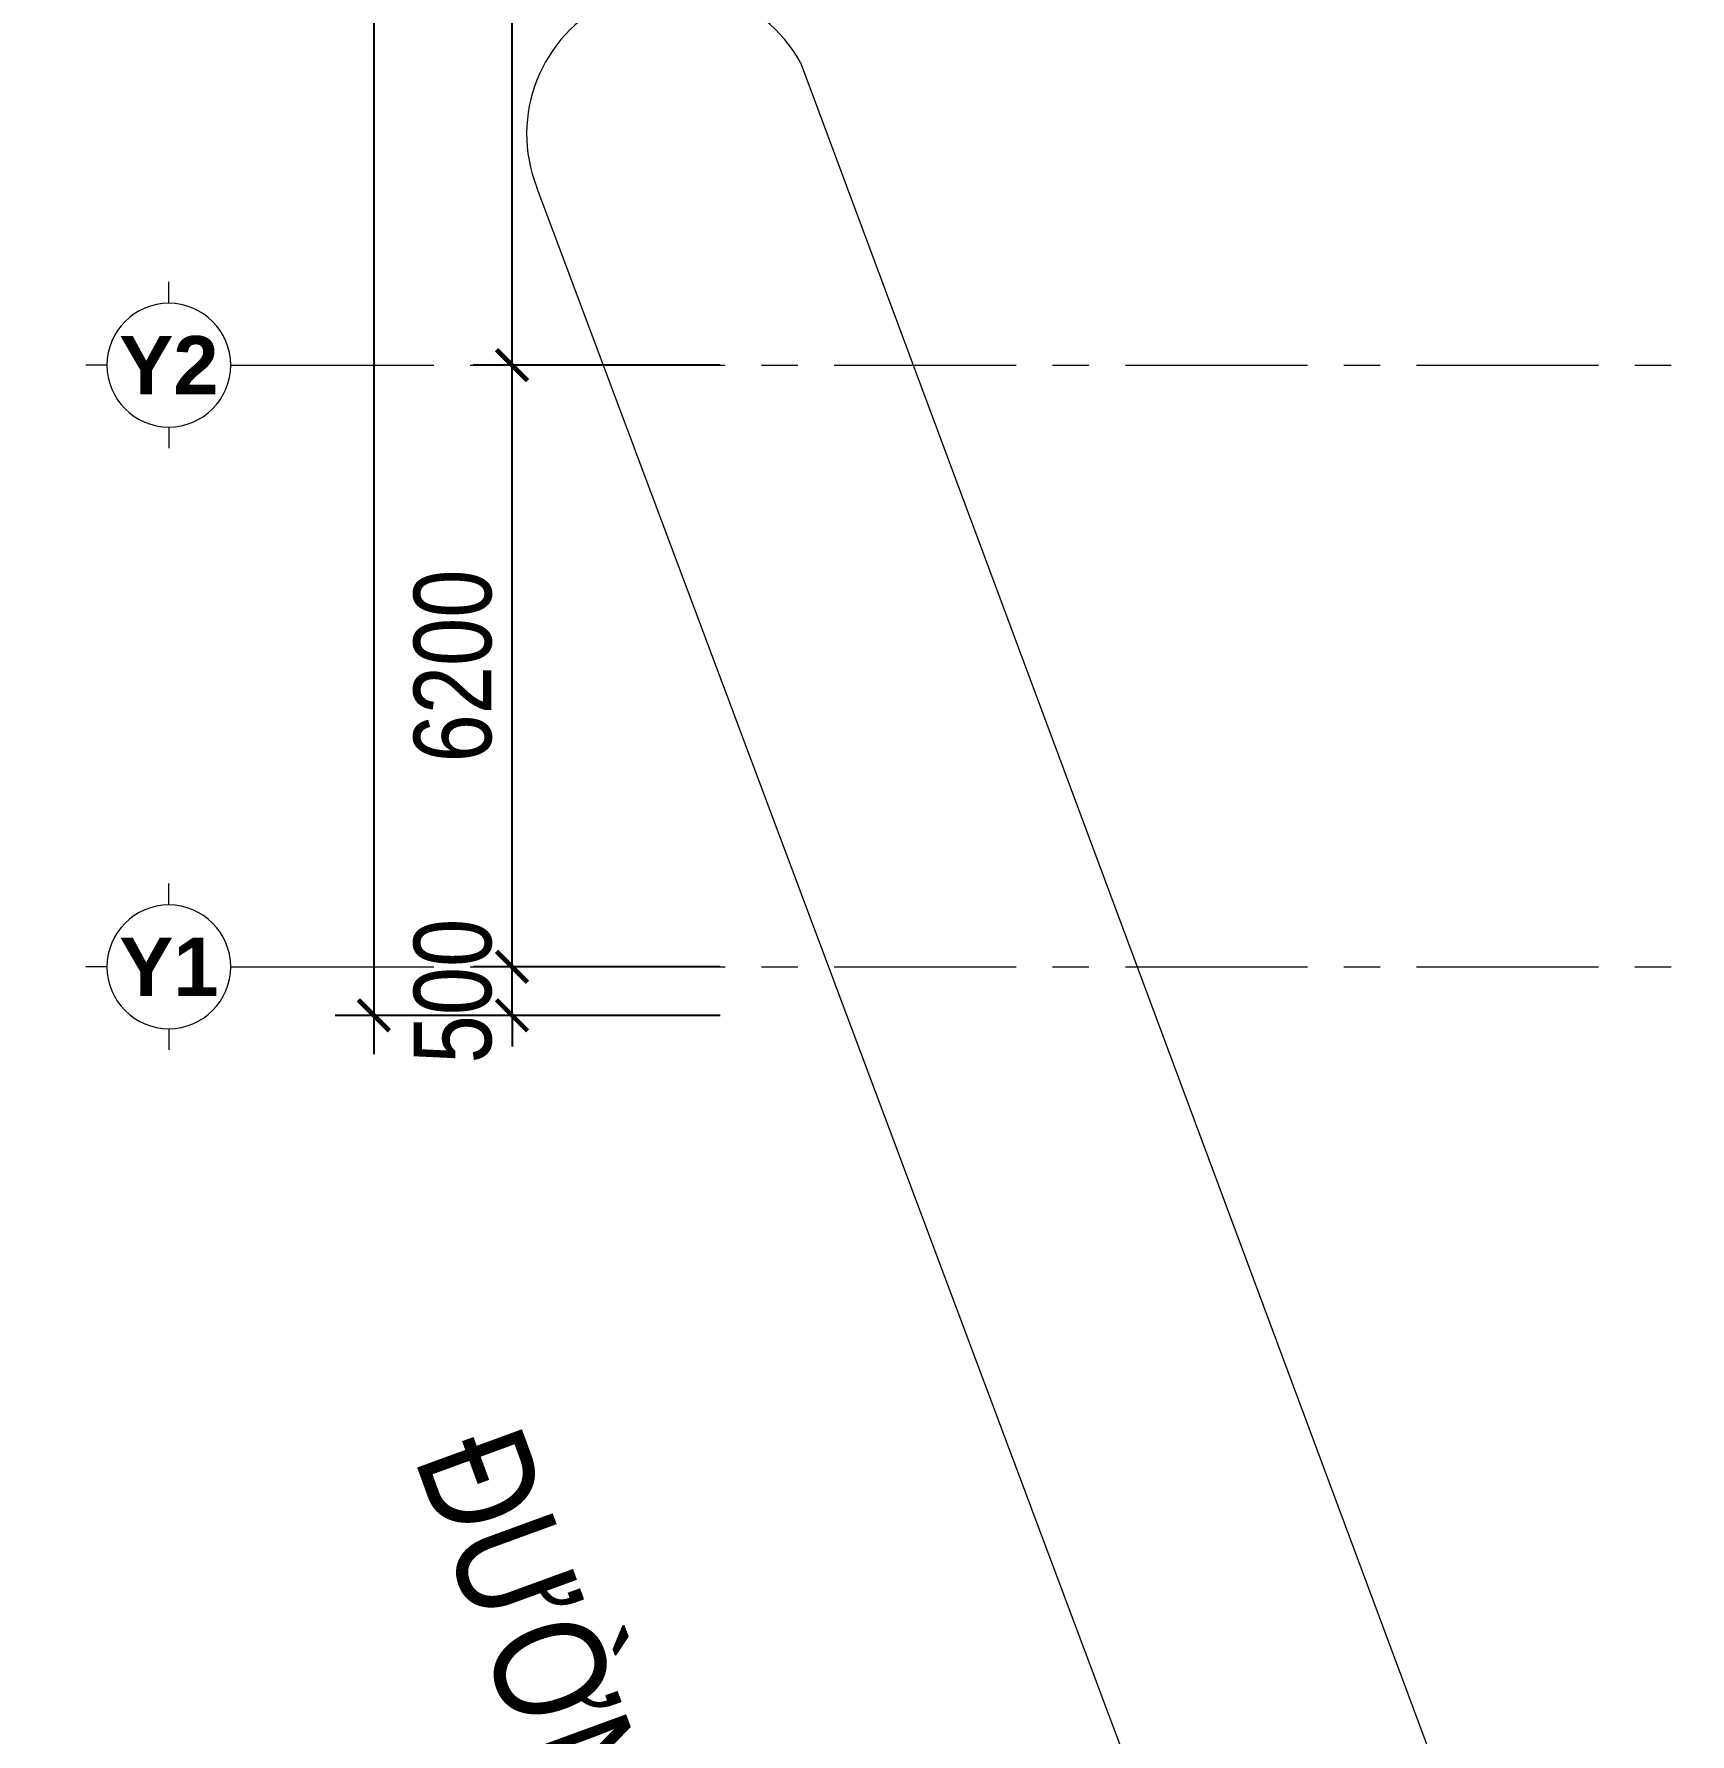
# Model space of a CAD drawing. Header units: millimetres. Extents: x -346728 to 1320345, y -537202 to -385966.
# Drawn here: x 338846 to 355910, y -492848 to -475329 of the extents above; entities that cross this region are included whole.
import ezdxf
from ezdxf.enums import TextEntityAlignment as Align
from ezdxf.xclip import XClip

# ---------------------------------------------------------------- set-up
doc = ezdxf.new("R2010")
doc.units = ezdxf.units.MM
doc.header["$LTSCALE"] = 100
doc.header["$XCLIPFRAME"] = 2
doc.linetypes.add('X1326_GLB$0$CENTER', pattern=[2, 1.25, -0.25, 0.25, -0.25])
for name, color, linetype, lineweight in [('0 T TEXT', 7, 'Continuous', 13), ('LINE', 7, 'Continuous', 13), ('X1326_GLB$0$A-tim', 8, 'X1326_GLB$0$CENTER', 9), ('X1326_GLB$0$Xref-Plan Grid$0$A-kich thuoc', 251, 'Continuous', 13), ('X1326_GLB$0$Xref-Plan Grid$0$A-ky hieu', 7, 'Continuous', 13)]:
    doc.layers.add(name, color=color, linetype=linetype, lineweight=lineweight)
doc.styles.add('TOAN - FONT ARIAL', font='Arial_1.ttf', dxfattribs={"width": 0.8})
doc.styles.add('X1326_GLB$0$Xref-Plan Grid$0$BRG-Chu Hoa', font='Arialbd_1.ttf')
doc.dimstyles.new('X1326_GLB$0$200', dxfattribs={"dimscale": 400, "dimtxt": 2, "dimasz": 0.8, "dimexe": 1, "dimexo": 1, "dimgap": 0.5, "dimtad": 1, "dimdec": 0, "dimzin": 0, "dimdsep": 46, "dimtxsty": 'TOAN - FONT ARIAL', "dimblk": 'ARCHTICK', "dimcen": 0.8, "dimdle": 1, "dimclrd": 7, "dimclre": 7, "dimclrt": 7, "dimadec": 0, "dimazin": 0, "dimtfac": 1, "dimtdec": 0, "dimtix": 1, "dimtmove": 2, "dimatfit": 3, "dimfxl": 1, "dimtolj": 1, "dimtzin": 0, "dimarcsym": 0})

# ---------------------------------------------------------------- blocks, each defined once
blk = doc.blocks.new('_ArchTick')
at = {"color": 0, "linetype": 'ByBlock', "const_width": 0.15}
blk.add_lwpolyline([(-0.5, -0.5), (0.5, 0.5)], dxfattribs=at)
blk = doc.blocks.new('*D735')
at = {"layer": 'DEFPOINTS', "color": 0, "transparency": 16777216}
for p in [(343772, -478742), (346317, -478742, 0), (346317, -484942, 0)]:
    blk.add_point(p, dxfattribs=at)
at = {"layer": 'X1326_GLB$0$Xref-Plan Grid$0$A-kich thuoc', "color": 7, "lineweight": -2, "transparency": 16777216}
for p, q in [((343772, -485342), (343772, -478342)), ((345917, -478742), (343372, -478742)), ((345917, -484942), (343372, -484942))]:
    blk.add_line(p, q, dxfattribs=at)
at = {"layer": 'X1326_GLB$0$Xref-Plan Grid$0$A-kich thuoc', "color": 7, "lineweight": -2, "transparency": 16777216, "xscale": 320, "yscale": 320, "zscale": 320}
for p, rotation in [((343772, -478742), 90), ((343772, -484942), 270)]:
    blk.add_blockref('_ArchTick', p, dxfattribs=dict(at, rotation=rotation))
at = {"layer": 'X1326_GLB$0$Xref-Plan Grid$0$A-kich thuoc', "color": 7, "transparency": 16777216, "insert": (343164, -481842), "char_height": 800, "attachment_point": 5, "rotation": 90, "style": 'TOAN - FONT ARIAL'}
blk.add_mtext('\\A1;6200', dxfattribs=at)
blk = doc.blocks.new('*D736')
at = {"layer": 'DEFPOINTS', "color": 0, "transparency": 16777216}
for p in [(343772, -468942), (346317, -468942, 0), (346317, -478742, 0)]:
    blk.add_point(p, dxfattribs=at)
at = {"layer": 'X1326_GLB$0$Xref-Plan Grid$0$A-kich thuoc', "color": 7, "lineweight": -2, "transparency": 16777216}
for p, q in [((343772, -479142), (343772, -468542)), ((345917, -468942), (343372, -468942)), ((345917, -478742), (343372, -478742))]:
    blk.add_line(p, q, dxfattribs=at)
at = {"layer": 'X1326_GLB$0$Xref-Plan Grid$0$A-kich thuoc', "color": 7, "lineweight": -2, "transparency": 16777216, "xscale": 320, "yscale": 320, "zscale": 320}
for p, rotation in [((343772, -468942), 90), ((343772, -478742), 270)]:
    blk.add_blockref('_ArchTick', p, dxfattribs=dict(at, rotation=rotation))
at = {"layer": 'X1326_GLB$0$Xref-Plan Grid$0$A-kich thuoc', "color": 7, "transparency": 16777216, "insert": (343164, -473842), "char_height": 800, "attachment_point": 5, "rotation": 90, "style": 'TOAN - FONT ARIAL'}
blk.add_mtext('\\A1;9800', dxfattribs=at)
blk = doc.blocks.new('*D742')
at = {"layer": 'DEFPOINTS', "color": 0, "transparency": 16777216}
for p in [(346317, -416142, 0), (342348, -485442), (346317, -485442, 0)]:
    blk.add_point(p, dxfattribs=at)
at = {"layer": 'X1326_GLB$0$Xref-Plan Grid$0$A-kich thuoc', "color": 7, "lineweight": -2, "transparency": 16777216}
for p, q in [((342348, -415742), (342348, -485842)), ((345917, -416142), (341948, -416142)), ((345917, -485442), (341948, -485442))]:
    blk.add_line(p, q, dxfattribs=at)
at = {"layer": 'X1326_GLB$0$Xref-Plan Grid$0$A-kich thuoc', "color": 7, "lineweight": -2, "transparency": 16777216, "xscale": 320, "yscale": 320, "zscale": 320}
for p, rotation in [((342348, -416142), 90), ((342348, -485442), 270)]:
    blk.add_blockref('_ArchTick', p, dxfattribs=dict(at, rotation=rotation))
at = {"layer": 'X1326_GLB$0$Xref-Plan Grid$0$A-kich thuoc', "color": 7, "transparency": 16777216, "insert": (341739, -450792), "char_height": 800, "attachment_point": 5, "rotation": 90, "style": 'TOAN - FONT ARIAL'}
blk.add_mtext('\\A1;69300', dxfattribs=at)
blk = doc.blocks.new('*D744')
at = {"layer": 'DEFPOINTS', "color": 0, "transparency": 16777216}
for p in [(343772, -484942), (346317, -484942, 0), (346317, -485442, 0)]:
    blk.add_point(p, dxfattribs=at)
at = {"layer": 'X1326_GLB$0$Xref-Plan Grid$0$A-kich thuoc', "color": 7, "lineweight": -2, "transparency": 16777216}
for p, q in [((343772, -484942), (343772, -484622)), ((345917, -484942), (343372, -484942)), ((343772, -485442), (343772, -484942)), ((345917, -485442), (343372, -485442)), ((343772, -485442), (343772, -485762))]:
    blk.add_line(p, q, dxfattribs=at)
at = {"layer": 'X1326_GLB$0$Xref-Plan Grid$0$A-kich thuoc', "color": 7, "lineweight": -2, "transparency": 16777216, "xscale": 320, "yscale": 320, "zscale": 320}
for p, rotation in [((343772, -484942), 270), ((343772, -485442), 90)]:
    blk.add_blockref('_ArchTick', p, dxfattribs=dict(at, rotation=rotation))
at = {"layer": 'X1326_GLB$0$Xref-Plan Grid$0$A-kich thuoc', "color": 7, "transparency": 16777216, "insert": (343164, -485192), "char_height": 800, "attachment_point": 5, "rotation": 90, "style": 'TOAN - FONT ARIAL'}
blk.add_mtext('\\A1;500', dxfattribs=at)
blk = doc.blocks.new('*U261')
for p, q in [((0, 3.19), (0, 4.284)), ((-3.19, 0), (-4.284, 0)), ((3.19, 0), (4.284, 0)), ((0, -3.19), (0, -4.284))]:
    blk.add_line(p, q)
blk.add_circle((0, 0), 3.19)
at = {"color": 7, "style": 'X1326_GLB$0$Xref-Plan Grid$0$BRG-Chu Hoa'}
blk.add_attdef('1', text='', height=3, dxfattribs=at).set_placement((0, 0), align=Align.MIDDLE_CENTER)
blk = doc.blocks.new('*U263')
for p, q in [((0, 3.19), (0, 4.284)), ((-3.19, 0), (-4.284, 0)), ((3.19, 0), (4.284, 0)), ((0, -3.19), (0, -4.284))]:
    blk.add_line(p, q)
blk.add_circle((0, 0), 3.19)
at = {"color": 7, "style": 'X1326_GLB$0$Xref-Plan Grid$0$BRG-Chu Hoa'}
blk.add_attdef('1', text='', height=3, dxfattribs=at).set_placement((0, 0), align=Align.MIDDLE_CENTER)
blk = doc.blocks.new('LVL-KHUNGTEN')
blk.add_lwpolyline([(61072.9, 41092.8), (119123.5, 41092.8), (119123.5, 61.9), (61072.9, 61.9)], close=True)
blk = doc.blocks.new('mb duong hh')
at = {"layer": 'LINE', "color": 252, "lineweight": 9}
for p, q in [((-35701, 28355), (-19270, -15781)), ((-6361, -58540), (-38419, 27067))]:
    blk.add_line(p, q, dxfattribs=at)
blk.add_arc((-37017, 27621), 1507, 29.1436, 201.5796, dxfattribs=at)
at = {"layer": '0 T TEXT', "lineweight": 9, "style": 'TOAN - FONT ARIAL', "width": 0.8}
blk.add_text('ĐƯỜNG HOÀNG ĐẠO THÚY', height=1150, rotation=290.0812, dxfattribs=at).set_placement((-39689, 13975, 1313))

msp = doc.modelspace()

# ---------------------------------------------------------------- linework, layer by layer
at = {"layer": 'X1326_GLB$0$A-tim', "ltscale": 15}
for p, q in [((341092.1, -478741.8, -1404.9), (475778.7, -478741.8, -1404.9)), ((341092.1, -484941.8, -1404.9), (475778.7, -484941.8, -1404.9))]:
    msp.add_line(p, q, dxfattribs=at)

# ---------------------------------------------------------------- block references
at = {"extrusion": (0.00597, -2.28885e-18, 0.999982), "xscale": 3.385207865094198, "yscale": 3.385207865094198, "zscale": 3.385207865094198}
msp.add_blockref('LVL-KHUNGTEN', (112985.2, -525073.6, 1027.7), dxfattribs=at)
ref = msp.add_blockref('mb duong hh', (382446.7, -503978, 0))
XClip(ref).set_block_clipping_path([(-58962.6888090824, -15358.4345334051), (108047.3313388755, 114603.0144500207)])
at = {"layer": 'X1326_GLB$0$Xref-Plan Grid$0$A-ky hieu'}
ref = msp.add_blockref('*U263', (340235.3, -478741.8, -1404.9), dxfattribs=dict(at, xscale=-200, yscale=200, zscale=200, rotation=180))
ref.add_attrib('1', 'Y2', dxfattribs={"layer": '0', "color": 7, "height": 600, "style": 'X1326_GLB$0$Xref-Plan Grid$0$BRG-Chu Hoa'}).set_placement((340235.3, -478741.8, -1404.9), align=Align.MIDDLE_CENTER)
ref = msp.add_blockref('*U261', (340235.3, -484941.8, -1404.9), dxfattribs=dict(at, xscale=-200, yscale=200, zscale=200, rotation=180))
ref.add_attrib('1', 'Y1', dxfattribs={"layer": '0', "color": 7, "height": 600, "style": 'X1326_GLB$0$Xref-Plan Grid$0$BRG-Chu Hoa'}).set_placement((340235.3, -484941.8, -1404.9), align=Align.MIDDLE_CENTER)

# ---------------------------------------------------------------- dimensions: what is measured, and where the dimension line sits
at = {"layer": 'X1326_GLB$0$Xref-Plan Grid$0$A-kich thuoc'}
for base, p1, p2, picture, middle in [((342347.6, -485441.8, -1404.9), (346316.8, -416141.8, -1404.9), (346316.8, -485441.8, -1404.9), '*D742', (341738.9, -450791.8, -1404.9)), ((343772, -468941.8, -1404.9), (346316.8, -478741.8, -1404.9), (346316.8, -468941.8, -1404.9), '*D736', (343163.6, -473841.8, -1404.9)), ((343772, -478741.8, -1404.9), (346316.8, -484941.8, -1404.9), (346316.8, -478741.8, -1404.9), '*D735', (343163.6, -481841.8, -1404.9)), ((343772, -484941.8, -1404.9), (346316.8, -485441.8, -1404.9), (346316.8, -484941.8, -1404.9), '*D744', (343163.6, -485191.8, -1404.9))]:
    dim = msp.add_linear_dim(base=base, p1=p1, p2=p2, angle=90, dimstyle='X1326_GLB$0$200', dxfattribs=at)
    dim.commit()
    dim.dimension.update_dxf_attribs({"geometry": picture, "text_midpoint": middle})

doc.saveas('drawing.dxf')
